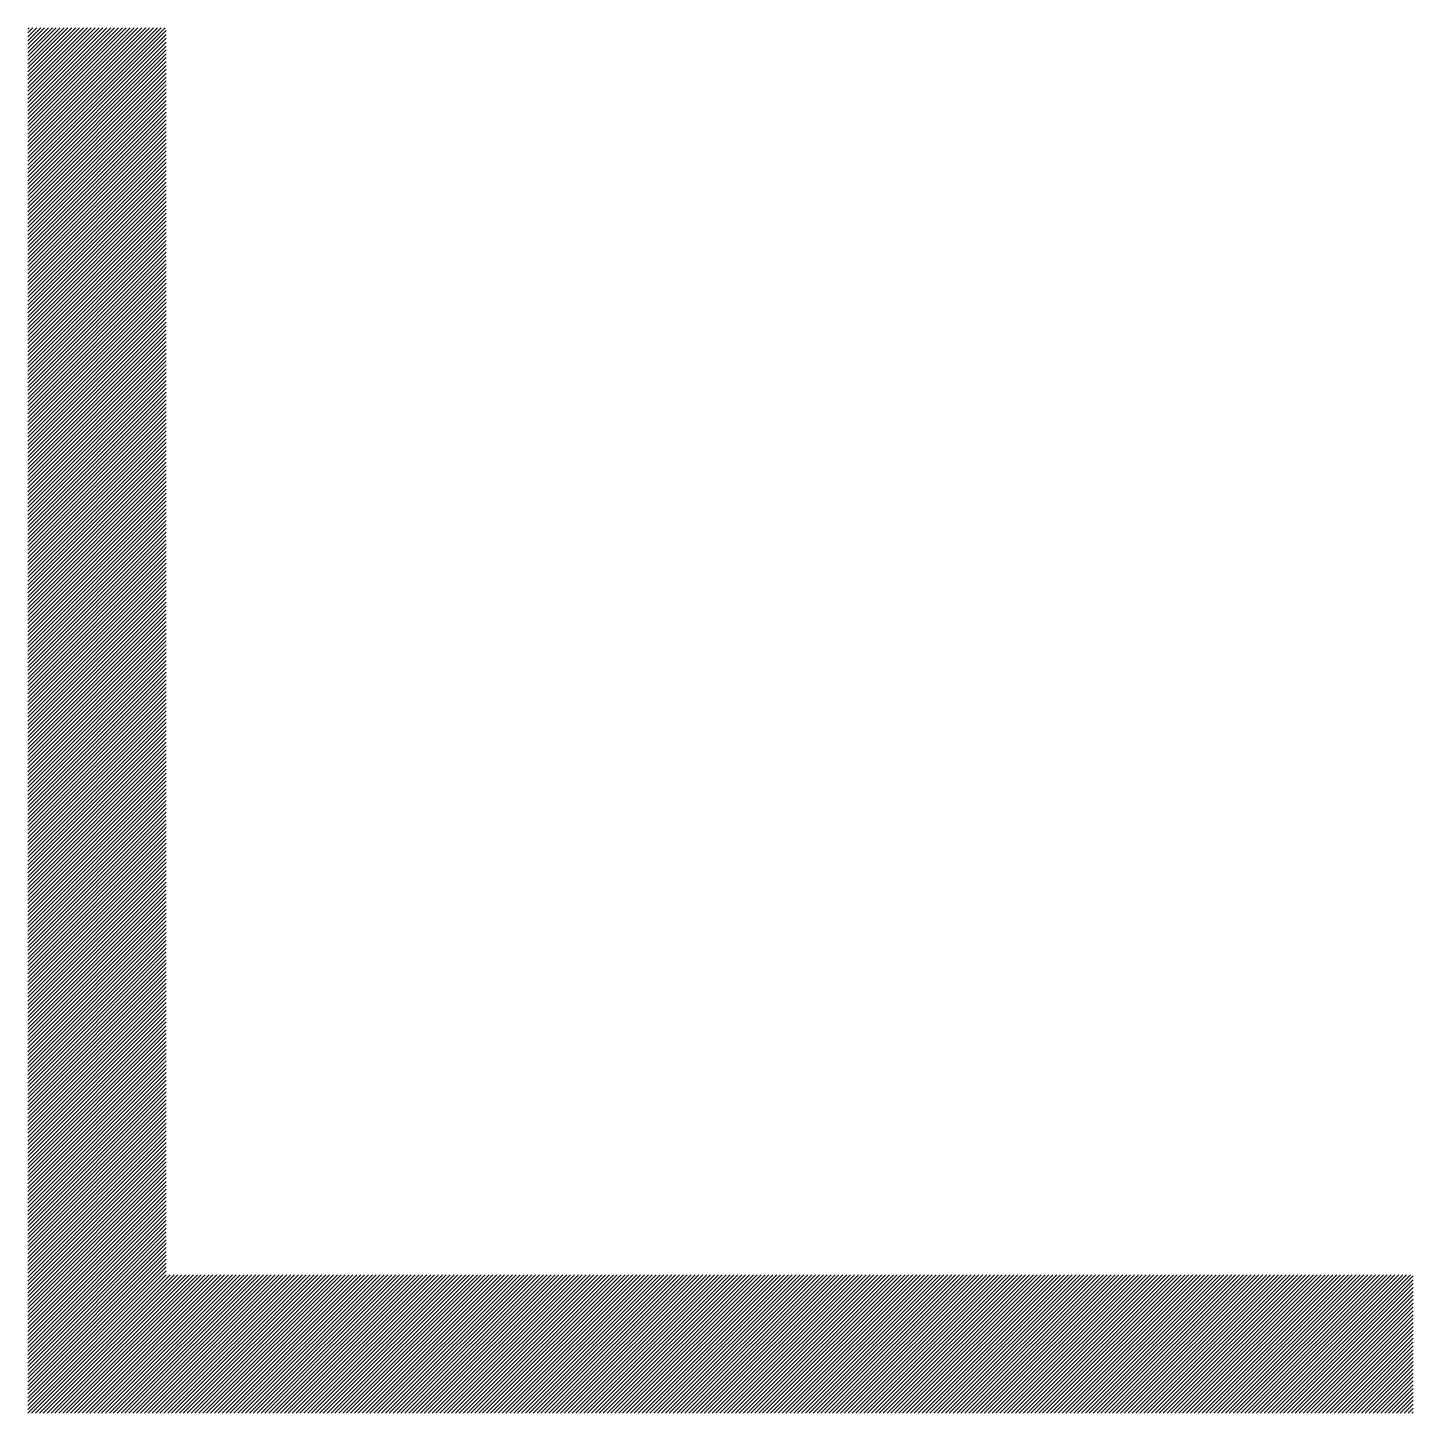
# Model space of a CAD drawing. Header units: metres. Extents: x 0 to 400, y 0 to 400.
import ezdxf

# ---------------------------------------------------------------- set-up
doc = ezdxf.new("R2010")
doc.units = ezdxf.units.M

msp = doc.modelspace()

# ---------------------------------------------------------------- hatches: boundary and pattern name
h = msp.add_hatch()
h.set_pattern_fill('PAISLEY', scale=0.25)
h.set_pattern_definition([(45, (0, 0), (-0.561266, 0.561266), [])])
h.paths.add_polyline_path([(0, 0), (400, 0), (400, 40), (40, 40), (40, 400), (0, 400)])

doc.saveas('drawing.dxf')
